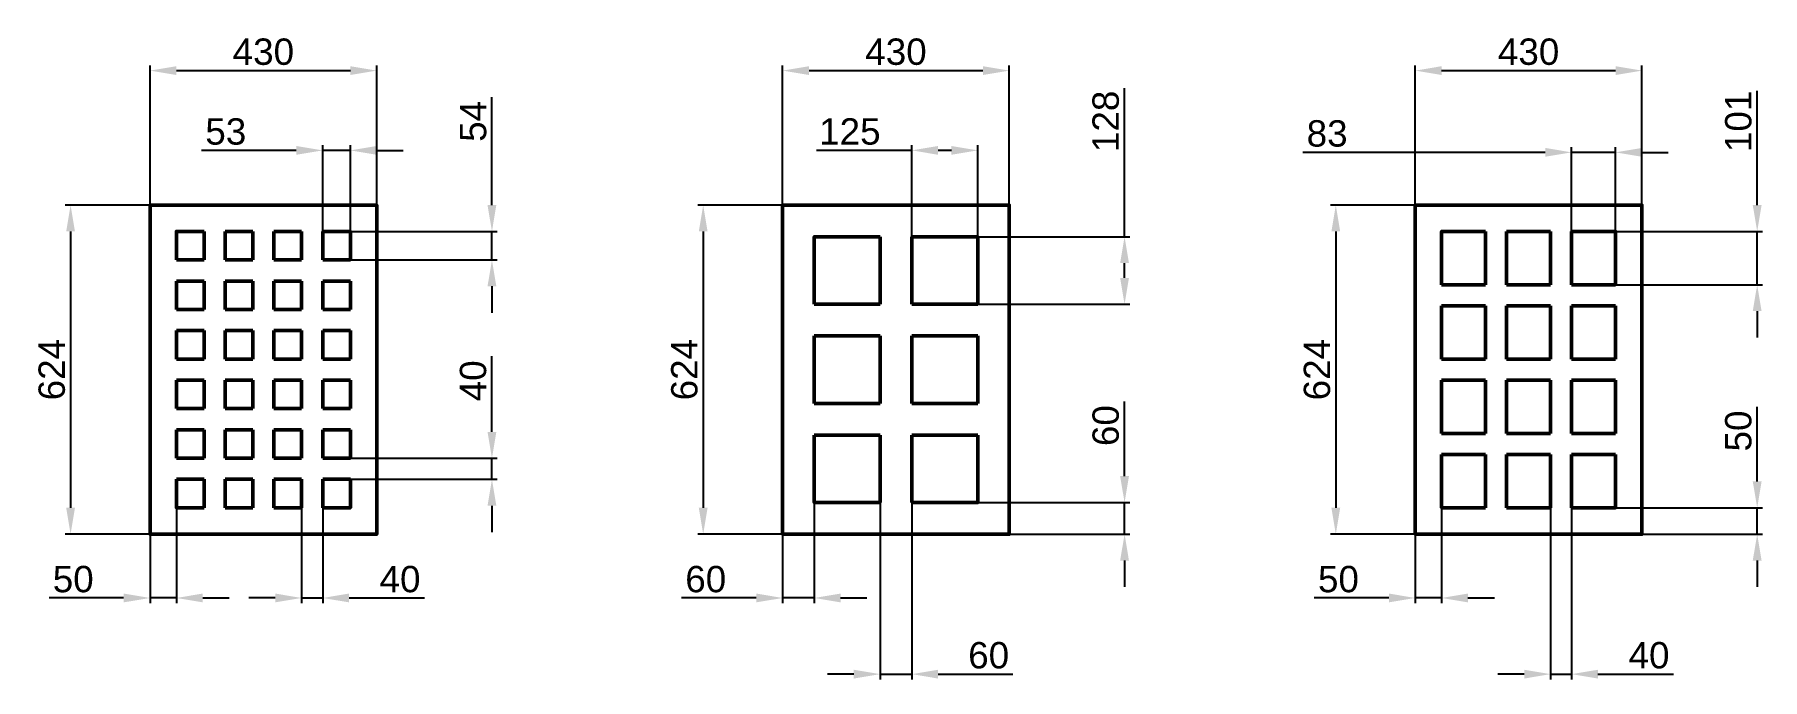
# Model space of a CAD drawing. Header units: millimetres. Extents: x 1656 to 9231, y -9236 to 5710.
# Drawn here: x 5954 to 9231, y 3495 to 4718 of the extents above; entities that cross this region are included whole.
import ezdxf

# ---------------------------------------------------------------- set-up
doc = ezdxf.new("R2010")
doc.units = ezdxf.units.MM
doc.styles.get("Standard").update_dxf_attribs({"font": 'arial.ttf'})
doc.dimstyles.new('ISO-25', dxfattribs={"dimtxt": 2.5, "dimasz": 2.5, "dimexe": 1.25, "dimexo": 0.625, "dimtad": 1, "dimtxsty": 'Standard', "dimcen": 2.5, "dimadec": 0, "dimazin": 0, "dimtfac": 1, "dimtmove": 0, "dimatfit": 3, "dimfxl": 1, "dimarcsym": 0})

# ---------------------------------------------------------------- blocks, each defined once
blk = doc.blocks.new('*D63')
at = {"color": 0, "lineweight": -2, "transparency": 16777216}
for p, q in [((6172.7, 4394.6), (6172.7, 4659.6)), ((6602.7, 4394.6), (6602.7, 4659.6)), ((6222.7, 4649.6), (6552.7, 4649.6))]:
    blk.add_line(p, q, dxfattribs=at)
at = {"color": 0, "transparency": 16777216}
for points in [[(6222.7, 4658), (6222.7, 4641.3), (6172.7, 4649.6)], [(6552.7, 4658), (6552.7, 4641.3), (6602.7, 4649.6)]]:
    blk.add_solid(points, dxfattribs=at)
at = {"layer": 'Defpoints', "color": 0, "transparency": 16777216}
for p in [(6602.7, 4649.6), (6172.7, 4394.6), (6602.7, 4394.6)]:
    blk.add_point(p, dxfattribs=at)
at = {"color": 0, "transparency": 16777216, "insert": (6387.7, 4685.2), "char_height": 50, "attachment_point": 5}
blk.add_mtext('430', dxfattribs=at)
blk = doc.blocks.new('*D66')
at = {"color": 0, "lineweight": -2, "transparency": 16777216}
for p, q in [((6172.7, 4394.6), (6012, 4394.6)), ((6022, 4344.6), (6022, 3820.6)), ((6172.7, 3770.6), (6012, 3770.6))]:
    blk.add_line(p, q, dxfattribs=at)
at = {"color": 0, "transparency": 16777216}
for points in [[(6013.7, 4344.6), (6030.3, 4344.6), (6022, 4394.6)], [(6013.7, 3820.6), (6030.3, 3820.6), (6022, 3770.6)]]:
    blk.add_solid(points, dxfattribs=at)
at = {"layer": 'Defpoints', "color": 0, "transparency": 16777216}
for p in [(6172.7, 4394.6), (6022, 3770.6), (6172.7, 3770.6)]:
    blk.add_point(p, dxfattribs=at)
at = {"color": 0, "transparency": 16777216, "insert": (5986.5, 4082.6), "char_height": 50, "attachment_point": 5, "rotation": 90}
blk.add_mtext('624', dxfattribs=at)
blk = doc.blocks.new('*D69')
at = {"color": 0, "lineweight": -2, "transparency": 16777216}
for p, q in [((6821.3, 4394.6), (6821.3, 4599.1)), ((6552.7, 4344.6), (6831.3, 4344.6)), ((6821.3, 4290.6), (6821.3, 4344.6)), ((6552.7, 4290.6), (6831.3, 4290.6)), ((6821.3, 4240.6), (6821.3, 4190.6))]:
    blk.add_line(p, q, dxfattribs=at)
at = {"color": 0, "transparency": 16777216}
for points in [[(6812.9, 4394.6), (6829.6, 4394.6), (6821.3, 4344.6)], [(6812.9, 4240.6), (6829.6, 4240.6), (6821.3, 4290.6)]]:
    blk.add_solid(points, dxfattribs=at)
at = {"layer": 'Defpoints', "color": 0, "transparency": 16777216}
for p in [(6552.7, 4344.6), (6552.7, 4290.6), (6821.3, 4290.6)]:
    blk.add_point(p, dxfattribs=at)
at = {"color": 0, "transparency": 16777216, "insert": (6785.8, 4553.4), "char_height": 50, "attachment_point": 5, "rotation": 90}
blk.add_mtext('54', dxfattribs=at)
blk = doc.blocks.new('*D72')
at = {"color": 0, "lineweight": -2, "transparency": 16777216}
for p, q in [((6450.2, 4498.4), (6270.6, 4498.4)), ((6500.2, 4344.6), (6500.2, 4508.4)), ((6552.7, 4498.4), (6500.2, 4498.4)), ((6552.7, 4344.6), (6552.7, 4508.4)), ((6602.7, 4498.4), (6652.7, 4498.4))]:
    blk.add_line(p, q, dxfattribs=at)
at = {"color": 0, "transparency": 16777216}
for points in [[(6450.2, 4506.7), (6450.2, 4490), (6500.2, 4498.4)], [(6602.7, 4506.7), (6602.7, 4490), (6552.7, 4498.4)]]:
    blk.add_solid(points, dxfattribs=at)
at = {"layer": 'Defpoints', "color": 0, "transparency": 16777216}
for p in [(6552.7, 4498.4), (6500.2, 4344.6), (6552.7, 4344.6)]:
    blk.add_point(p, dxfattribs=at)
at = {"color": 0, "transparency": 16777216, "insert": (6316.4, 4533.9), "char_height": 50, "attachment_point": 5}
blk.add_mtext('53', dxfattribs=at)
blk = doc.blocks.new('*D75')
at = {"color": 0, "lineweight": -2, "transparency": 16777216}
for p, q in [((6460.2, 3820.6), (6460.2, 3639.6)), ((6500.2, 3820.6), (6500.2, 3639.6)), ((6410.2, 3649.6), (6360.2, 3649.6)), ((6460.2, 3649.6), (6500.2, 3649.6)), ((6550.2, 3649.6), (6693.6, 3649.6))]:
    blk.add_line(p, q, dxfattribs=at)
at = {"color": 0, "transparency": 16777216}
for points in [[(6410.2, 3658), (6410.2, 3641.3), (6460.2, 3649.6)], [(6550.2, 3658), (6550.2, 3641.3), (6500.2, 3649.6)]]:
    blk.add_solid(points, dxfattribs=at)
at = {"layer": 'Defpoints', "color": 0, "transparency": 16777216}
for p in [(6460.2, 3820.6), (6500.2, 3820.6), (6500.2, 3649.6)]:
    blk.add_point(p, dxfattribs=at)
at = {"color": 0, "transparency": 16777216, "insert": (6646.9, 3685.1), "char_height": 50, "attachment_point": 5}
blk.add_mtext('40', dxfattribs=at)
blk = doc.blocks.new('*D78')
at = {"color": 0, "lineweight": -2, "transparency": 16777216}
for p, q in [((6821.3, 3964.6), (6821.3, 4108.1)), ((6552.7, 3914.6), (6831.3, 3914.6)), ((6821.3, 3874.6), (6821.3, 3914.6)), ((6552.7, 3874.6), (6831.3, 3874.6)), ((6821.3, 3824.6), (6821.3, 3774.6))]:
    blk.add_line(p, q, dxfattribs=at)
at = {"color": 0, "transparency": 16777216}
for points in [[(6812.9, 3964.6), (6829.6, 3964.6), (6821.3, 3914.6)], [(6812.9, 3824.6), (6829.6, 3824.6), (6821.3, 3874.6)]]:
    blk.add_solid(points, dxfattribs=at)
at = {"layer": 'Defpoints', "color": 0, "transparency": 16777216}
for p in [(6552.7, 3914.6), (6821.3, 3914.6), (6552.7, 3874.6)]:
    blk.add_point(p, dxfattribs=at)
at = {"color": 0, "transparency": 16777216, "insert": (6785.7, 4061.4), "char_height": 50, "attachment_point": 5, "rotation": 90}
blk.add_mtext('40', dxfattribs=at)
blk = doc.blocks.new('*D81')
at = {"color": 0, "lineweight": -2, "transparency": 16777216}
for p, q in [((6222.7, 3820.6), (6222.7, 3639.6)), ((6172.7, 3770.6), (6172.7, 3639.6)), ((6122.7, 3649.6), (5981.2, 3649.6)), ((6222.7, 3649.6), (6172.7, 3649.6)), ((6272.7, 3649.6), (6322.7, 3649.6))]:
    blk.add_line(p, q, dxfattribs=at)
at = {"color": 0, "transparency": 16777216}
for points in [[(6122.7, 3658), (6122.7, 3641.3), (6172.7, 3649.6)], [(6272.7, 3658), (6272.7, 3641.3), (6222.7, 3649.6)]]:
    blk.add_solid(points, dxfattribs=at)
at = {"layer": 'Defpoints', "color": 0, "transparency": 16777216}
for p in [(6222.7, 3820.6), (6172.7, 3770.6), (6172.7, 3649.6)]:
    blk.add_point(p, dxfattribs=at)
at = {"color": 0, "transparency": 16777216, "insert": (6027, 3685.1), "char_height": 50, "attachment_point": 5}
blk.add_mtext('50', dxfattribs=at)
blk = doc.blocks.new('*D84')
at = {"color": 0, "lineweight": -2, "transparency": 16777216}
for p, q in [((7372.7, 4394.6), (7372.7, 4659.6)), ((7802.7, 4394.6), (7802.7, 4659.6)), ((7422.7, 4649.6), (7752.7, 4649.6))]:
    blk.add_line(p, q, dxfattribs=at)
at = {"color": 0, "transparency": 16777216}
for points in [[(7422.7, 4658), (7422.7, 4641.3), (7372.7, 4649.6)], [(7752.7, 4658), (7752.7, 4641.3), (7802.7, 4649.6)]]:
    blk.add_solid(points, dxfattribs=at)
at = {"layer": 'Defpoints', "color": 0, "transparency": 16777216}
for p in [(7802.7, 4649.6), (7372.7, 4394.6), (7802.7, 4394.6)]:
    blk.add_point(p, dxfattribs=at)
at = {"color": 0, "transparency": 16777216, "insert": (7587.7, 4685.2), "char_height": 50, "attachment_point": 5}
blk.add_mtext('430', dxfattribs=at)
blk = doc.blocks.new('*D87')
at = {"color": 0, "lineweight": -2, "transparency": 16777216}
for p, q in [((7372.7, 4394.6), (7212, 4394.6)), ((7222, 4344.6), (7222, 3820.6)), ((7372.7, 3770.6), (7212, 3770.6))]:
    blk.add_line(p, q, dxfattribs=at)
at = {"color": 0, "transparency": 16777216}
for points in [[(7213.7, 4344.6), (7230.3, 4344.6), (7222, 4394.6)], [(7213.7, 3820.6), (7230.3, 3820.6), (7222, 3770.6)]]:
    blk.add_solid(points, dxfattribs=at)
at = {"layer": 'Defpoints', "color": 0, "transparency": 16777216}
for p in [(7372.7, 4394.6), (7222, 3770.6), (7372.7, 3770.6)]:
    blk.add_point(p, dxfattribs=at)
at = {"color": 0, "transparency": 16777216, "insert": (7186.5, 4082.6), "char_height": 50, "attachment_point": 5, "rotation": 90}
blk.add_mtext('624', dxfattribs=at)
blk = doc.blocks.new('*D90')
at = {"color": 0, "lineweight": -2, "transparency": 16777216}
for p, q in [((8021.3, 4334.6), (8021.3, 4616.3)), ((7742.7, 4334.6), (8031.3, 4334.6)), ((8021.3, 4256.6), (8021.3, 4284.6)), ((7742.7, 4206.6), (8031.3, 4206.6))]:
    blk.add_line(p, q, dxfattribs=at)
at = {"color": 0, "transparency": 16777216}
for points in [[(8012.9, 4284.6), (8029.6, 4284.6), (8021.3, 4334.6)], [(8012.9, 4256.6), (8029.6, 4256.6), (8021.3, 4206.6)]]:
    blk.add_solid(points, dxfattribs=at)
at = {"layer": 'Defpoints', "color": 0, "transparency": 16777216}
for p in [(7742.7, 4334.6), (7742.7, 4206.6), (8021.3, 4206.6)]:
    blk.add_point(p, dxfattribs=at)
at = {"color": 0, "transparency": 16777216, "insert": (7985.7, 4553.4), "char_height": 50, "attachment_point": 5, "rotation": 90}
blk.add_mtext('128', dxfattribs=at)
blk = doc.blocks.new('*D93')
at = {"color": 0, "lineweight": -2, "transparency": 16777216}
for p, q in [((7617.7, 4498.4), (7437.1, 4498.4)), ((7617.7, 4334.6), (7617.7, 4508.4)), ((7692.7, 4498.4), (7667.7, 4498.4)), ((7742.7, 4334.6), (7742.7, 4508.4))]:
    blk.add_line(p, q, dxfattribs=at)
at = {"color": 0, "transparency": 16777216}
for points in [[(7667.7, 4506.7), (7667.7, 4490), (7617.7, 4498.4)], [(7692.7, 4506.7), (7692.7, 4490), (7742.7, 4498.4)]]:
    blk.add_solid(points, dxfattribs=at)
at = {"layer": 'Defpoints', "color": 0, "transparency": 16777216}
for p in [(7742.7, 4498.4), (7617.7, 4334.6), (7742.7, 4334.6)]:
    blk.add_point(p, dxfattribs=at)
at = {"color": 0, "transparency": 16777216, "insert": (7500.2, 4533.9), "char_height": 50, "attachment_point": 5}
blk.add_mtext('125', dxfattribs=at)
blk = doc.blocks.new('*D96')
at = {"color": 0, "lineweight": -2, "transparency": 16777216}
for p, q in [((7557.7, 3830.6), (7557.7, 3495.2)), ((7617.7, 3830.6), (7617.7, 3495.2)), ((7507.7, 3505.2), (7457.7, 3505.2)), ((7557.7, 3505.2), (7617.7, 3505.2)), ((7667.7, 3505.2), (7809.4, 3505.2))]:
    blk.add_line(p, q, dxfattribs=at)
at = {"color": 0, "transparency": 16777216}
for points in [[(7507.7, 3513.5), (7507.7, 3496.8), (7557.7, 3505.2)], [(7667.7, 3513.5), (7667.7, 3496.8), (7617.7, 3505.2)]]:
    blk.add_solid(points, dxfattribs=at)
at = {"layer": 'Defpoints', "color": 0, "transparency": 16777216}
for p in [(7557.7, 3830.6), (7617.7, 3830.6), (7617.7, 3505.2)]:
    blk.add_point(p, dxfattribs=at)
at = {"color": 0, "transparency": 16777216, "insert": (7763.5, 3540.7), "char_height": 50, "attachment_point": 5}
blk.add_mtext('60', dxfattribs=at)
blk = doc.blocks.new('*D99')
at = {"color": 0, "lineweight": -2, "transparency": 16777216}
for p, q in [((8021.3, 3880.6), (8021.3, 4022.3)), ((7742.7, 3830.6), (8031.3, 3830.6)), ((8021.3, 3770.6), (8021.3, 3830.6)), ((7802.7, 3770.6), (8031.3, 3770.6)), ((8021.3, 3720.6), (8021.3, 3670.6))]:
    blk.add_line(p, q, dxfattribs=at)
at = {"color": 0, "transparency": 16777216}
for points in [[(8012.9, 3880.6), (8029.6, 3880.6), (8021.3, 3830.6)], [(8012.9, 3720.6), (8029.6, 3720.6), (8021.3, 3770.6)]]:
    blk.add_solid(points, dxfattribs=at)
at = {"layer": 'Defpoints', "color": 0, "transparency": 16777216}
for p in [(7742.7, 3830.6), (8021.3, 3830.6), (7802.7, 3770.6)]:
    blk.add_point(p, dxfattribs=at)
at = {"color": 0, "transparency": 16777216, "insert": (7985.7, 3976.5), "char_height": 50, "attachment_point": 5, "rotation": 90}
blk.add_mtext('60', dxfattribs=at)
blk = doc.blocks.new('*D102')
at = {"color": 0, "lineweight": -2, "transparency": 16777216}
for p, q in [((7432.7, 3830.6), (7432.7, 3639.6)), ((7372.7, 3770.6), (7372.7, 3639.6)), ((7322.7, 3649.6), (7181, 3649.6)), ((7432.7, 3649.6), (7372.7, 3649.6)), ((7482.7, 3649.6), (7532.7, 3649.6))]:
    blk.add_line(p, q, dxfattribs=at)
at = {"color": 0, "transparency": 16777216}
for points in [[(7322.7, 3658), (7322.7, 3641.3), (7372.7, 3649.6)], [(7482.7, 3658), (7482.7, 3641.3), (7432.7, 3649.6)]]:
    blk.add_solid(points, dxfattribs=at)
at = {"layer": 'Defpoints', "color": 0, "transparency": 16777216}
for p in [(7432.7, 3830.6), (7372.7, 3770.6), (7372.7, 3649.6)]:
    blk.add_point(p, dxfattribs=at)
at = {"color": 0, "transparency": 16777216, "insert": (7226.8, 3685.1), "char_height": 50, "attachment_point": 5}
blk.add_mtext('60', dxfattribs=at)
blk = doc.blocks.new('*D105')
at = {"color": 0, "lineweight": -2, "transparency": 16777216}
for p, q in [((8572.7, 4394.6), (8572.7, 4659.6)), ((9002.7, 4394.6), (9002.7, 4659.6)), ((8622.7, 4649.6), (8952.7, 4649.6))]:
    blk.add_line(p, q, dxfattribs=at)
at = {"color": 0, "transparency": 16777216}
for points in [[(8622.7, 4658), (8622.7, 4641.3), (8572.7, 4649.6)], [(8952.7, 4658), (8952.7, 4641.3), (9002.7, 4649.6)]]:
    blk.add_solid(points, dxfattribs=at)
at = {"layer": 'Defpoints', "color": 0, "transparency": 16777216}
for p in [(9002.7, 4649.6), (8572.7, 4394.6), (9002.7, 4394.6)]:
    blk.add_point(p, dxfattribs=at)
at = {"color": 0, "transparency": 16777216, "insert": (8787.7, 4685.2), "char_height": 50, "attachment_point": 5}
blk.add_mtext('430', dxfattribs=at)
blk = doc.blocks.new('*D108')
at = {"color": 0, "lineweight": -2, "transparency": 16777216}
for p, q in [((8572.7, 4394.6), (8412, 4394.6)), ((8422, 4344.6), (8422, 3820.6)), ((8572.7, 3770.6), (8412, 3770.6))]:
    blk.add_line(p, q, dxfattribs=at)
at = {"color": 0, "transparency": 16777216}
for points in [[(8413.7, 4344.6), (8430.3, 4344.6), (8422, 4394.6)], [(8413.7, 3820.6), (8430.3, 3820.6), (8422, 3770.6)]]:
    blk.add_solid(points, dxfattribs=at)
at = {"layer": 'Defpoints', "color": 0, "transparency": 16777216}
for p in [(8572.7, 4394.6), (8422, 3770.6), (8572.7, 3770.6)]:
    blk.add_point(p, dxfattribs=at)
at = {"color": 0, "transparency": 16777216, "insert": (8386.5, 4082.6), "char_height": 50, "attachment_point": 5, "rotation": 90}
blk.add_mtext('624', dxfattribs=at)
blk = doc.blocks.new('*D111')
at = {"color": 0, "lineweight": -2, "transparency": 16777216}
for p, q in [((9221.3, 4394.6), (9221.3, 4611.4)), ((8952.7, 4344.6), (9231.3, 4344.6)), ((9221.3, 4243.6), (9221.3, 4344.6)), ((8952.7, 4243.6), (9231.3, 4243.6)), ((9221.3, 4193.6), (9221.3, 4143.6))]:
    blk.add_line(p, q, dxfattribs=at)
at = {"color": 0, "transparency": 16777216}
for points in [[(9212.9, 4394.6), (9229.6, 4394.6), (9221.3, 4344.6)], [(9212.9, 4193.6), (9229.6, 4193.6), (9221.3, 4243.6)]]:
    blk.add_solid(points, dxfattribs=at)
at = {"layer": 'Defpoints', "color": 0, "transparency": 16777216}
for p in [(8952.7, 4344.6), (8952.7, 4243.6), (9221.3, 4243.6)]:
    blk.add_point(p, dxfattribs=at)
at = {"color": 0, "transparency": 16777216, "insert": (9185.7, 4553.4), "char_height": 50, "attachment_point": 5, "rotation": 90}
blk.add_mtext('101', dxfattribs=at)
blk = doc.blocks.new('*D114')
at = {"color": 0, "lineweight": -2, "transparency": 16777216}
for p, q in [((8819.3, 4494.6), (8359.6, 4494.6)), ((8869.3, 4344.6), (8869.3, 4504.6)), ((8952.7, 4494.6), (8869.3, 4494.6)), ((8952.7, 4344.6), (8952.7, 4504.6)), ((9002.7, 4494.6), (9052.7, 4494.6))]:
    blk.add_line(p, q, dxfattribs=at)
at = {"color": 0, "transparency": 16777216}
for points in [[(8819.3, 4503), (8819.3, 4486.3), (8869.3, 4494.6)], [(9002.7, 4503), (9002.7, 4486.3), (8952.7, 4494.6)]]:
    blk.add_solid(points, dxfattribs=at)
at = {"layer": 'Defpoints', "color": 0, "transparency": 16777216}
for p in [(8952.7, 4494.6), (8869.3, 4344.6), (8952.7, 4344.6)]:
    blk.add_point(p, dxfattribs=at)
at = {"color": 0, "transparency": 16777216, "insert": (8405.5, 4530.2), "char_height": 50, "attachment_point": 5}
blk.add_mtext('83', dxfattribs=at)
blk = doc.blocks.new('*D117')
at = {"color": 0, "lineweight": -2, "transparency": 16777216}
for p, q in [((8829.3, 3820.6), (8829.3, 3495.2)), ((8869.3, 3820.6), (8869.3, 3495.2)), ((8779.3, 3505.2), (8729.3, 3505.2)), ((8829.3, 3505.2), (8869.3, 3505.2)), ((8919.3, 3505.2), (9062.8, 3505.2))]:
    blk.add_line(p, q, dxfattribs=at)
at = {"color": 0, "transparency": 16777216}
for points in [[(8779.3, 3513.5), (8779.3, 3496.8), (8829.3, 3505.2)], [(8919.3, 3513.5), (8919.3, 3496.8), (8869.3, 3505.2)]]:
    blk.add_solid(points, dxfattribs=at)
at = {"layer": 'Defpoints', "color": 0, "transparency": 16777216}
for p in [(8829.3, 3820.6), (8869.3, 3820.6), (8869.3, 3505.2)]:
    blk.add_point(p, dxfattribs=at)
at = {"color": 0, "transparency": 16777216, "insert": (9016.1, 3540.7), "char_height": 50, "attachment_point": 5}
blk.add_mtext('40', dxfattribs=at)
blk = doc.blocks.new('*D120')
at = {"color": 0, "lineweight": -2, "transparency": 16777216}
for p, q in [((9221.3, 3870.6), (9221.3, 4012.1)), ((8952.7, 3820.6), (9231.3, 3820.6)), ((9221.3, 3770.6), (9221.3, 3820.6)), ((9002.7, 3770.6), (9231.3, 3770.6)), ((9221.3, 3720.6), (9221.3, 3670.6))]:
    blk.add_line(p, q, dxfattribs=at)
at = {"color": 0, "transparency": 16777216}
for points in [[(9212.9, 3870.6), (9229.6, 3870.6), (9221.3, 3820.6)], [(9212.9, 3720.6), (9229.6, 3720.6), (9221.3, 3770.6)]]:
    blk.add_solid(points, dxfattribs=at)
at = {"layer": 'Defpoints', "color": 0, "transparency": 16777216}
for p in [(8952.7, 3820.6), (9221.3, 3820.6), (9002.7, 3770.6)]:
    blk.add_point(p, dxfattribs=at)
at = {"color": 0, "transparency": 16777216, "insert": (9185.7, 3966.3), "char_height": 50, "attachment_point": 5, "rotation": 90}
blk.add_mtext('50', dxfattribs=at)
blk = doc.blocks.new('*D123')
at = {"color": 0, "lineweight": -2, "transparency": 16777216}
for p, q in [((8622.7, 3820.6), (8622.7, 3639.6)), ((8572.7, 3770.6), (8572.7, 3639.6)), ((8522.7, 3649.6), (8381.2, 3649.6)), ((8622.7, 3649.6), (8572.7, 3649.6)), ((8672.7, 3649.6), (8722.7, 3649.6))]:
    blk.add_line(p, q, dxfattribs=at)
at = {"color": 0, "transparency": 16777216}
for points in [[(8522.7, 3658), (8522.7, 3641.3), (8572.7, 3649.6)], [(8672.7, 3658), (8672.7, 3641.3), (8622.7, 3649.6)]]:
    blk.add_solid(points, dxfattribs=at)
at = {"layer": 'Defpoints', "color": 0, "transparency": 16777216}
for p in [(8622.7, 3820.6), (8572.7, 3770.6), (8572.7, 3649.6)]:
    blk.add_point(p, dxfattribs=at)
at = {"color": 0, "transparency": 16777216, "insert": (8427, 3685.1), "char_height": 50, "attachment_point": 5}
blk.add_mtext('50', dxfattribs=at)

msp = doc.modelspace()

# ---------------------------------------------------------------- linework, layer by layer
at = {"lineweight": 50}
for p, q in [((6275.2, 4344.6), (6275.2, 4290.6)), ((6315.2, 4344.6), (6315.2, 4290.6)), ((6367.7, 4344.6), (6367.7, 4290.6)), ((6407.7, 4344.6), (6407.7, 4290.6)), ((6460.2, 4344.6), (6460.2, 4290.6)), ((6500.2, 4344.6), (6500.2, 4290.6)), ((7557.7, 4334.6), (7557.7, 4206.6)), ((7617.7, 4334.6), (7617.7, 4206.6)), ((8706, 4344.6), (8706, 4243.6)), ((8746, 4344.6), (8746, 4243.6)), ((8829.3, 4344.6), (8829.3, 4243.6)), ((8869.3, 4344.6), (8869.3, 4243.6)), ((6275.2, 4250.6), (6275.2, 4196.6)), ((6315.2, 4250.6), (6315.2, 4196.6)), ((6367.7, 4250.6), (6367.7, 4196.6)), ((6407.7, 4250.6), (6407.7, 4196.6)), ((6460.2, 4250.6), (6460.2, 4196.6)), ((6500.2, 4250.6), (6500.2, 4196.6)), ((8622.7, 4243.6), (8706, 4243.6)), ((8746, 4243.6), (8829.3, 4243.6)), ((8869.3, 4243.6), (8952.7, 4243.6)), ((7432.7, 4206.6), (7557.7, 4206.6)), ((7617.7, 4206.6), (7742.7, 4206.6)), ((8622.7, 4203.6), (8706, 4203.6)), ((8706, 4203.6), (8706, 4102.6)), ((8746, 4203.6), (8829.3, 4203.6)), ((8746, 4203.6), (8746, 4102.6)), ((8829.3, 4203.6), (8829.3, 4102.6)), ((8869.3, 4203.6), (8952.7, 4203.6)), ((8869.3, 4203.6), (8869.3, 4102.6)), ((6275.2, 4156.6), (6275.2, 4102.6)), ((6315.2, 4156.6), (6315.2, 4102.6)), ((6367.7, 4156.6), (6367.7, 4102.6)), ((6407.7, 4156.6), (6407.7, 4102.6)), ((6460.2, 4156.6), (6460.2, 4102.6)), ((6500.2, 4156.6), (6500.2, 4102.6)), ((7432.7, 4146.6), (7557.7, 4146.6)), ((7557.7, 4146.6), (7557.7, 4018.6)), ((7617.7, 4146.6), (7742.7, 4146.6)), ((7617.7, 4146.6), (7617.7, 4018.6)), ((8622.7, 4102.6), (8706, 4102.6)), ((8746, 4102.6), (8829.3, 4102.6)), ((8869.3, 4102.6), (8952.7, 4102.6)), ((6275.2, 4062.6), (6275.2, 4008.6)), ((6315.2, 4062.6), (6315.2, 4008.6)), ((6367.7, 4062.6), (6367.7, 4008.6)), ((6407.7, 4062.6), (6407.7, 4008.6)), ((6460.2, 4062.6), (6460.2, 4008.6)), ((6500.2, 4062.6), (6500.2, 4008.6)), ((8622.7, 4062.6), (8706, 4062.6)), ((8706, 4062.6), (8706, 3961.6)), ((8746, 4062.6), (8829.3, 4062.6)), ((8746, 4062.6), (8746, 3961.6)), ((8829.3, 4062.6), (8829.3, 3961.6)), ((8869.3, 4062.6), (8952.7, 4062.6)), ((8869.3, 4062.6), (8869.3, 3961.6)), ((7432.7, 4018.6), (7557.7, 4018.6)), ((7617.7, 4018.6), (7742.7, 4018.6)), ((6275.2, 3968.6), (6275.2, 3914.6)), ((6315.2, 3968.6), (6315.2, 3914.6)), ((6367.7, 3968.6), (6367.7, 3914.6)), ((6407.7, 3968.6), (6407.7, 3914.6)), ((6460.2, 3968.6), (6460.2, 3914.6)), ((6500.2, 3968.6), (6500.2, 3914.6)), ((7432.7, 3958.6), (7557.7, 3958.6)), ((7557.7, 3958.6), (7557.7, 3830.6)), ((7617.7, 3958.6), (7742.7, 3958.6)), ((7617.7, 3958.6), (7617.7, 3830.6)), ((8622.7, 3961.6), (8706, 3961.6)), ((8746, 3961.6), (8829.3, 3961.6)), ((8869.3, 3961.6), (8952.7, 3961.6)), ((8622.7, 3921.6), (8706, 3921.6)), ((8706, 3921.6), (8706, 3820.6)), ((8746, 3921.6), (8829.3, 3921.6)), ((8746, 3921.6), (8746, 3820.6)), ((8829.3, 3921.6), (8829.3, 3820.6)), ((8869.3, 3921.6), (8952.7, 3921.6)), ((8869.3, 3921.6), (8869.3, 3820.6)), ((6275.2, 3874.6), (6275.2, 3820.6)), ((6315.2, 3874.6), (6315.2, 3820.6)), ((6367.7, 3874.6), (6367.7, 3820.6)), ((6407.7, 3874.6), (6407.7, 3820.6)), ((6460.2, 3874.6), (6460.2, 3820.6)), ((6500.2, 3874.6), (6500.2, 3820.6))]:
    msp.add_line(p, q, dxfattribs=at)
for points in [[(6172.7, 4394.6), (6172.7, 3770.6), (6602.7, 3770.6), (6602.7, 4394.6), (6172.7, 4394.6)], [(7372.7, 4394.6), (7372.7, 3770.6), (7802.7, 3770.6), (7802.7, 4394.6), (7372.7, 4394.6)], [(8572.7, 4394.6), (8572.7, 3770.6), (9002.7, 3770.6), (9002.7, 4394.6), (8572.7, 4394.6)], [(6275.2, 4344.6), (6222.7, 4344.6), (6222.7, 4290.6)], [(6367.7, 4344.6), (6315.2, 4344.6)], [(6460.2, 4344.6), (6407.7, 4344.6)], [(6552.7, 4290.6), (6552.7, 4344.6), (6500.2, 4344.6)], [(7557.7, 4334.6), (7432.7, 4334.6), (7432.7, 4206.6)], [(7742.7, 4206.6), (7742.7, 4334.6), (7617.7, 4334.6)], [(8706, 4344.6), (8622.7, 4344.6), (8622.7, 4243.6)], [(8829.3, 4344.6), (8746, 4344.6)], [(8952.7, 4243.6), (8952.7, 4344.6), (8869.3, 4344.6)], [(6222.7, 4290.6), (6275.2, 4290.6)], [(6315.2, 4290.6), (6367.7, 4290.6)], [(6407.7, 4290.6), (6460.2, 4290.6)], [(6500.2, 4290.6), (6552.7, 4290.6)], [(6222.7, 4250.6), (6275.2, 4250.6)], [(6222.7, 4250.6), (6222.7, 4196.6)], [(6315.2, 4250.6), (6367.7, 4250.6)], [(6407.7, 4250.6), (6460.2, 4250.6)], [(6500.2, 4250.6), (6552.7, 4250.6)], [(6552.7, 4196.6), (6552.7, 4250.6)], [(6222.7, 4196.6), (6275.2, 4196.6)], [(6315.2, 4196.6), (6367.7, 4196.6)], [(6407.7, 4196.6), (6460.2, 4196.6)], [(6500.2, 4196.6), (6552.7, 4196.6)], [(8622.7, 4203.6), (8622.7, 4102.6)], [(8952.7, 4102.6), (8952.7, 4203.6)], [(6222.7, 4156.6), (6275.2, 4156.6)], [(6222.7, 4156.6), (6222.7, 4102.6)], [(6315.2, 4156.6), (6367.7, 4156.6)], [(6407.7, 4156.6), (6460.2, 4156.6)], [(6500.2, 4156.6), (6552.7, 4156.6)], [(6552.7, 4102.6), (6552.7, 4156.6)], [(7432.7, 4146.6), (7432.7, 4018.6)], [(7742.7, 4018.6), (7742.7, 4146.6)], [(6222.7, 4102.6), (6275.2, 4102.6)], [(6315.2, 4102.6), (6367.7, 4102.6)], [(6407.7, 4102.6), (6460.2, 4102.6)], [(6500.2, 4102.6), (6552.7, 4102.6)], [(6222.7, 4062.6), (6275.2, 4062.6)], [(6222.7, 4062.6), (6222.7, 4008.6)], [(6315.2, 4062.6), (6367.7, 4062.6)], [(6407.7, 4062.6), (6460.2, 4062.6)], [(6500.2, 4062.6), (6552.7, 4062.6)], [(6552.7, 4008.6), (6552.7, 4062.6)], [(8622.7, 4062.6), (8622.7, 3961.6)], [(8952.7, 3961.6), (8952.7, 4062.6)], [(6222.7, 4008.6), (6275.2, 4008.6)], [(6315.2, 4008.6), (6367.7, 4008.6)], [(6407.7, 4008.6), (6460.2, 4008.6)], [(6500.2, 4008.6), (6552.7, 4008.6)], [(6222.7, 3968.6), (6275.2, 3968.6)], [(6222.7, 3968.6), (6222.7, 3914.6)], [(6315.2, 3968.6), (6367.7, 3968.6)], [(6407.7, 3968.6), (6460.2, 3968.6)], [(6500.2, 3968.6), (6552.7, 3968.6)], [(6552.7, 3914.6), (6552.7, 3968.6)], [(7432.7, 3958.6), (7432.7, 3830.6), (7557.7, 3830.6)], [(7617.7, 3830.6), (7742.7, 3830.6), (7742.7, 3958.6)], [(6222.7, 3914.6), (6275.2, 3914.6)], [(6315.2, 3914.6), (6367.7, 3914.6)], [(6407.7, 3914.6), (6460.2, 3914.6)], [(6500.2, 3914.6), (6552.7, 3914.6)], [(8622.7, 3921.6), (8622.7, 3820.6), (8706, 3820.6)], [(8869.3, 3820.6), (8952.7, 3820.6), (8952.7, 3921.6)], [(6222.7, 3874.6), (6275.2, 3874.6)], [(6222.7, 3874.6), (6222.7, 3820.6), (6275.2, 3820.6)], [(6315.2, 3874.6), (6367.7, 3874.6)], [(6407.7, 3874.6), (6460.2, 3874.6)], [(6500.2, 3874.6), (6552.7, 3874.6)], [(6500.2, 3820.6), (6552.7, 3820.6), (6552.7, 3874.6)], [(6315.2, 3820.6), (6367.7, 3820.6)], [(6407.7, 3820.6), (6460.2, 3820.6)], [(8746, 3820.6), (8829.3, 3820.6)]]:
    msp.add_lwpolyline(points, dxfattribs=at)

# ---------------------------------------------------------------- dimensions: what is measured, and where the dimension line sits
at = {"color": 253}
for base, p1, p2, picture, middle in [((6602.7, 4649.6), (6172.7, 4394.6), (6602.7, 4394.6), '*D63', (6387.7, 4685.2)), ((7802.7, 4649.6), (7372.7, 4394.6), (7802.7, 4394.6), '*D84', (7587.7, 4685.2)), ((9002.7, 4649.6), (8572.7, 4394.6), (9002.7, 4394.6), '*D105', (8787.7, 4685.2)), ((6172.7, 3649.6), (6222.7, 3820.6), (6172.7, 3770.6), '*D81', (6027, 3685.1)), ((6500.2, 3649.6), (6460.2, 3820.6), (6500.2, 3820.6), '*D75', (6646.9, 3685.1)), ((7372.7, 3649.6), (7432.7, 3830.6), (7372.7, 3770.6), '*D102', (7226.8, 3685.1)), ((7617.7, 3505.2), (7557.7, 3830.6), (7617.7, 3830.6), '*D96', (7763.5, 3540.7)), ((8572.7, 3649.6), (8622.7, 3820.6), (8572.7, 3770.6), '*D123', (8427, 3685.1)), ((8869.3, 3505.2), (8829.3, 3820.6), (8869.3, 3820.6), '*D117', (9016.1, 3540.7))]:
    dim = msp.add_linear_dim(base=base, p1=p1, p2=p2, dimstyle='ISO-25', override={"dimtxt": 50, "dimasz": 50, "dimexe": 10, "dimexo": 0, "dimgap": 10, "dimdec": 0}, dxfattribs=at)
    dim.commit()
    dim.dimension.update_dxf_attribs({"geometry": picture, "text_midpoint": middle})
for base, p1, p2, picture, middle in [((6821.3, 4290.6), (6552.7, 4344.6), (6552.7, 4290.6), '*D69', (6821.3, 4553.4)), ((8021.3, 4206.6), (7742.7, 4334.6), (7742.7, 4206.6), '*D90', (8021.3, 4553.4)), ((9221.3, 4243.6), (8952.7, 4344.6), (8952.7, 4243.6), '*D111', (9221.3, 4553.4))]:
    dim = msp.add_linear_dim(base=base, p1=p1, p2=p2, angle=90, dimstyle='ISO-25', override={"dimtxt": 50, "dimasz": 50, "dimexe": 10, "dimexo": 0, "dimgap": 10, "dimdec": 0}, dxfattribs=at)
    dim.commit()
    dim.dimension.update_dxf_attribs({"geometry": picture, "text_midpoint": middle, "dimtype": 160})
for base, p1, p2, picture, middle in [((6552.6791736, 4498.3674449), (6500.1791736, 4344.6174449), (6552.6791736, 4344.6174449), '*D72', (6316.4291736, 4498.3674449)), ((7742.7, 4498.4), (7617.7, 4334.6), (7742.7, 4334.6), '*D93', (7500.2, 4498.4)), ((8952.7, 4494.6), (8869.3, 4344.6), (8952.7, 4344.6), '*D114', (8405.5, 4494.6))]:
    dim = msp.add_linear_dim(base=base, p1=p1, p2=p2, dimstyle='ISO-25', override={"dimtxt": 50, "dimasz": 50, "dimexe": 10, "dimexo": 0, "dimgap": 10, "dimdec": 0}, dxfattribs=at)
    dim.commit()
    dim.dimension.update_dxf_attribs({"geometry": picture, "text_midpoint": middle, "dimtype": 160})
for base, p1, p2, picture, middle in [((6022, 3770.6), (6172.7, 4394.6), (6172.7, 3770.6), '*D66', (5986.5, 4082.6)), ((7222, 3770.6), (7372.7, 4394.6), (7372.7, 3770.6), '*D87', (7186.5, 4082.6)), ((8422, 3770.6), (8572.7, 4394.6), (8572.7, 3770.6), '*D108', (8386.5, 4082.6)), ((6821.3, 3914.6), (6552.7, 3874.6), (6552.7, 3914.6), '*D78', (6785.7, 4061.4)), ((8021.3, 3830.6), (7802.7, 3770.6), (7742.7, 3830.6), '*D99', (7985.7, 3976.5)), ((9221.3, 3820.6), (9002.7, 3770.6), (8952.7, 3820.6), '*D120', (9185.7, 3966.3))]:
    dim = msp.add_linear_dim(base=base, p1=p1, p2=p2, angle=90, dimstyle='ISO-25', override={"dimtxt": 50, "dimasz": 50, "dimexe": 10, "dimexo": 0, "dimgap": 10, "dimdec": 0}, dxfattribs=at)
    dim.commit()
    dim.dimension.update_dxf_attribs({"geometry": picture, "text_midpoint": middle})

doc.saveas('drawing.dxf')
